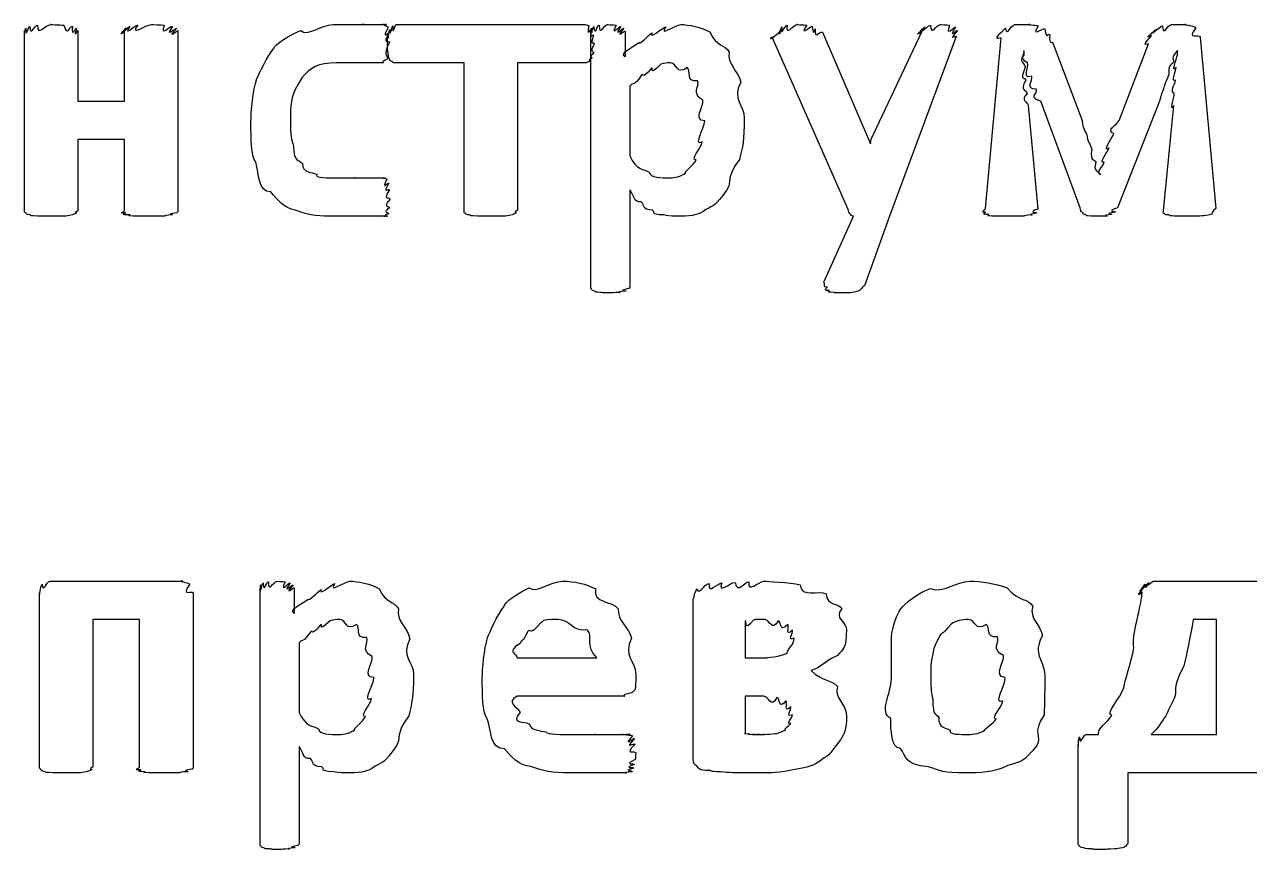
# Model space of a CAD drawing. Header units: millimetres. Extents: x 25 to 190, y 204 to 253.
# Drawn here: x 135.84 to 147.1, y 208.71 to 216.3 of the extents above; entities that cross this region are included whole.
import ezdxf

# ---------------------------------------------------------------- set-up
doc = ezdxf.new("R2010")
doc.units = ezdxf.units.MM
doc.layers.get('0').update_dxf_attribs({"linetype": 'CONTINUOUS'})

msp = doc.modelspace()

# ---------------------------------------------------------------- linework, layer by layer
at = {"color": 0}
for p, q in [((135.835, 214.594), (135.835, 216.247)), ((136.325, 216.247), (136.325, 215.597)), ((136.755, 215.597), (136.755, 216.247)), ((137.246, 216.247), (137.246, 214.594)), ((139.256, 216.303), (140.993, 216.303)), ((144.946, 216.303), (145.084, 216.303)), ((146.385, 216.303), (146.517, 216.303)), ((141.045, 213.894), (141.045, 216.242)), ((141.359, 216.242), (141.359, 216.005)), ((143.412, 214.599), (142.712, 216.187)), ((143.176, 216.231), (143.617, 215.205)), ((143.622, 215.249), (144.09, 216.236)), ((144.405, 216.192), (143.793, 214.539)), ((144.676, 214.61), (144.82, 216.181)), ((146.649, 216.187), (146.793, 214.61)), ((141.075, 216.126), (141.075, 216.126)), ((145.029, 216.065), (145.029, 216.021)), ((145.299, 216.126), (145.564, 215.421)), ((145.905, 215.421), (146.175, 216.126)), ((146.44, 216.021), (146.44, 216.065)), ((139.879, 215.95), (139.251, 215.95)), ((139.879, 214.594), (139.879, 215.95)), ((140.998, 215.95), (140.37, 215.95)), ((140.37, 215.95), (140.37, 214.594)), ((141.403, 215.735), (141.403, 215.095)), ((136.325, 215.597), (136.755, 215.597)), ((145.547, 214.616), (145.183, 215.597)), ((146.275, 215.597), (145.889, 214.616)), ((145.068, 215.558), (145.156, 214.605)), ((146.313, 214.588), (146.407, 215.558)), ((142.092, 215.415), (142.092, 215.415)), ((142.456, 215.442), (142.456, 215.442)), ((136.755, 215.244), (136.325, 215.244)), ((136.325, 215.244), (136.325, 214.588)), ((136.755, 214.588), (136.755, 215.244)), ((143.617, 215.205), (143.622, 215.249)), ((141.403, 214.781), (141.403, 213.894)), ((139.197, 214.693), (139.197, 214.693)), ((143.187, 213.932), (143.462, 214.539)), ((143.793, 214.539), (143.561, 213.899)), ((136.067, 211.18), (137.291, 211.18)), ((146.217, 211.18), (147.192, 211.18)), ((135.974, 209.471), (135.974, 211.07)), ((137.385, 211.07), (137.385, 209.471)), ((138.002, 208.771), (138.002, 211.12)), ((138.316, 211.12), (138.316, 210.882)), ((141.985, 209.598), (141.985, 210.998)), ((136.894, 210.827), (136.464, 210.827)), ((136.464, 210.827), (136.464, 209.471)), ((136.894, 209.471), (136.894, 210.827)), ((142.464, 210.816), (142.464, 210.475)), ((146.801, 210.827), (146.586, 210.827)), ((146.801, 209.769), (146.801, 210.827)), ((138.361, 210.613), (138.361, 209.973)), ((142.916, 210.657), (142.916, 210.657)), ((140.366, 210.475), (141.099, 210.475)), ((142.464, 210.475), (142.663, 210.475)), ((139.049, 210.293), (139.049, 210.293)), ((139.414, 210.32), (139.414, 210.32)), ((141.457, 210.326), (141.457, 210.265)), ((144.857, 210.293), (144.857, 210.293)), ((145.22, 210.315), (145.22, 210.315)), ((141.352, 210.122), (140.366, 210.122)), ((142.635, 210.122), (142.464, 210.122)), ((142.464, 210.122), (142.464, 209.78)), ((142.9, 209.951), (142.9, 209.951)), ((143.396, 209.945), (143.396, 209.945)), ((145.6, 209.769), (145.715, 209.769)), ((146.2, 209.769), (146.801, 209.769)), ((138.361, 209.659), (138.361, 208.771)), ((145.528, 208.771), (145.528, 209.675)), ((147.187, 209.416), (145.985, 209.416)), ((145.985, 209.416), (145.985, 208.766))]:
    msp.add_line(p, q, dxfattribs=at)
for points in [[(135.835, 216.247), (135.835, 216.155), (135.837, 216.261), (135.846, 216.269)], [(135.846, 216.269), (135.848, 216.17), (135.865, 216.282), (135.884, 216.286)], [(135.884, 216.286), (135.886, 216.181), (135.926, 216.297), (135.956, 216.297)], [(135.956, 216.297), (135.948, 216.184), (136.029, 216.303), (136.077, 216.303)], [(136.077, 216.303), (136.047, 216.303), (136.168, 216.3), (136.198, 216.297)], [(136.198, 216.297), (136.227, 216.181), (136.256, 216.293), (136.276, 216.286)], [(136.276, 216.286), (136.265, 216.17), (136.306, 216.276), (136.314, 216.269)], [(136.314, 216.269), (136.278, 216.159), (136.325, 216.258), (136.325, 216.247)], [(136.755, 216.247), (136.683, 216.159), (136.758, 216.265), (136.766, 216.269)], [(136.766, 216.269), (136.697, 216.17), (136.785, 216.282), (136.805, 216.286)], [(136.805, 216.286), (136.735, 216.181), (136.846, 216.297), (136.876, 216.297)], [(136.876, 216.297), (136.797, 216.184), (136.951, 216.303), (137.003, 216.303)], [(137.003, 216.303), (137.014, 216.303), (137.089, 216.3), (137.119, 216.297)], [(137.119, 216.297), (137.076, 216.181), (137.177, 216.293), (137.196, 216.286)], [(137.196, 216.286), (137.113, 216.17), (137.226, 216.276), (137.235, 216.269)], [(137.235, 216.269), (137.127, 216.155), (137.246, 216.254), (137.246, 216.247)], [(138.133, 216.087), (138.13, 216.115), (138.283, 216.214), (138.376, 216.247)], [(138.376, 216.247), (138.432, 216.184), (138.566, 216.303), (138.673, 216.303)], [(138.673, 216.303), (138.708, 216.303), (138.774, 216.303), (138.822, 216.303)], [(138.822, 216.303), (138.807, 216.303), (138.919, 216.303), (138.96, 216.303)], [(138.96, 216.303), (138.888, 216.303), (139.037, 216.303), (139.07, 216.303)], [(139.07, 216.303), (139.072, 216.303), (139.125, 216.303), (139.136, 216.303)], [(139.136, 216.303), (139.098, 216.303), (139.16, 216.303), (139.164, 216.303)], [(139.164, 216.303), (139.109, 216.303), (139.176, 216.293), (139.18, 216.275)], [(139.18, 216.275), (139.116, 216.151), (139.186, 216.242), (139.186, 216.22)], [(139.179, 216.203), (139.18, 216.14), (139.187, 216.243), (139.196, 216.258)], [(139.196, 216.258), (139.196, 216.17), (139.212, 216.283), (139.223, 216.291)], [(139.223, 216.291), (139.218, 216.184), (139.245, 216.303), (139.256, 216.303)], [(140.993, 216.303), (140.984, 216.303), (141.015, 216.298), (141.026, 216.291)], [(141.026, 216.291), (141.006, 216.17), (141.045, 216.272), (141.053, 216.258)], [(141.053, 216.258), (141.022, 216.14), (141.066, 216.225), (141.07, 216.203)], [(141.045, 216.242), (141.045, 216.159), (141.046, 216.265), (141.05, 216.269)], [(141.05, 216.269), (141.052, 216.17), (141.061, 216.282), (141.073, 216.286)], [(141.073, 216.286), (141.078, 216.181), (141.103, 216.297), (141.122, 216.297)], [(141.122, 216.297), (141.118, 216.184), (141.169, 216.303), (141.199, 216.303)], [(141.199, 216.303), (141.18, 216.303), (141.257, 216.3), (141.277, 216.297)], [(141.277, 216.297), (141.217, 216.181), (141.31, 216.293), (141.321, 216.286)], [(141.321, 216.286), (141.243, 216.17), (141.344, 216.276), (141.348, 216.269)], [(141.348, 216.269), (141.254, 216.155), (141.359, 216.253), (141.359, 216.242)], [(141.607, 216.225), (141.581, 216.159), (141.692, 216.269), (141.734, 216.28)], [(141.734, 216.28), (141.665, 216.184), (141.824, 216.303), (141.872, 216.303)], [(141.872, 216.303), (141.938, 216.303), (142.067, 216.277), (142.142, 216.231)], [(142.712, 216.187), (142.65, 216.133), (142.79, 216.232), (142.79, 216.247)], [(142.79, 216.247), (142.767, 216.162), (142.792, 216.272), (142.801, 216.28)], [(142.801, 216.28), (142.785, 216.177), (142.828, 216.293), (142.85, 216.297)], [(142.85, 216.297), (142.834, 216.184), (142.907, 216.303), (142.944, 216.303)], [(142.944, 216.303), (142.907, 216.303), (143.01, 216.3), (143.032, 216.297)], [(143.032, 216.297), (142.951, 216.181), (143.071, 216.293), (143.082, 216.286)], [(143.082, 216.286), (143.094, 216.17), (143.105, 216.275), (143.109, 216.264)], [(143.109, 216.264), (143.105, 216.151), (143.138, 216.245), (143.176, 216.231)], [(144.09, 216.236), (143.994, 216.166), (144.107, 216.276), (144.118, 216.28)], [(144.118, 216.28), (144.016, 216.177), (144.146, 216.293), (144.168, 216.297)], [(144.168, 216.297), (144.179, 216.184), (144.22, 216.303), (144.261, 216.303)], [(144.261, 216.303), (144.252, 216.303), (144.322, 216.3), (144.344, 216.297)], [(144.344, 216.297), (144.3, 216.177), (144.388, 216.287), (144.399, 216.28)], [(144.399, 216.28), (144.322, 216.162), (144.416, 216.261), (144.416, 216.247)], [(144.416, 216.247), (144.322, 216.133), (144.411, 216.214), (144.405, 216.192)], [(144.82, 216.181), (144.72, 216.144), (144.839, 216.25), (144.858, 216.269)], [(144.858, 216.269), (144.875, 216.184), (144.905, 216.303), (144.946, 216.303)], [(145.084, 216.303), (145.036, 216.303), (145.139, 216.298), (145.161, 216.291)], [(145.161, 216.291), (145.084, 216.173), (145.207, 216.277), (145.222, 216.264)], [(145.222, 216.264), (145.234, 216.148), (145.255, 216.233), (145.266, 216.209)], [(146.203, 216.203), (146.116, 216.144), (146.226, 216.247), (146.242, 216.258)], [(146.242, 216.258), (146.149, 216.17), (146.28, 216.283), (146.302, 216.291)], [(146.302, 216.291), (146.31, 216.184), (146.352, 216.303), (146.385, 216.303)], [(146.517, 216.303), (146.476, 216.303), (146.592, 216.293), (146.611, 216.275)], [(146.611, 216.275), (146.517, 216.148), (146.645, 216.227), (146.649, 216.187)], [(139.186, 216.22), (139.12, 216.107), (139.192, 216.17), (139.192, 216.137)], [(139.192, 216.137), (139.12, 216.005), (139.186, 216.017), (139.175, 215.988)], [(139.174, 216.126), (139.174, 216.096), (139.175, 216.181), (139.179, 216.203)], [(141.07, 216.203), (141.029, 216.096), (141.075, 216.155), (141.075, 216.126)], [(141.359, 216.005), (141.298, 216.038), (141.444, 216.1), (141.486, 216.137)], [(141.486, 216.137), (141.497, 216.111), (141.566, 216.203), (141.607, 216.225)], [(142.142, 216.231), (142.203, 216.093), (142.274, 216.126), (142.318, 216.049)], [(145.266, 216.209), (145.256, 216.1), (145.288, 216.159), (145.299, 216.126)], [(146.175, 216.126), (146.094, 216.096), (146.192, 216.181), (146.203, 216.203)], [(137.973, 215.806), (137.995, 215.85), (138.067, 216.013), (138.133, 216.087)], [(139.179, 216.049), (139.174, 216.038), (139.174, 216.096), (139.174, 216.126)], [(139.19, 215.994), (139.18, 215.994), (139.182, 216.027), (139.179, 216.049)], [(141.07, 216.043), (141.022, 215.994), (141.06, 216.008), (141.053, 215.994)], [(141.075, 216.126), (141.029, 216.034), (141.073, 216.065), (141.07, 216.043)], [(142.318, 216.049), (142.294, 215.938), (142.401, 215.879), (142.423, 215.773)], [(145.029, 216.021), (144.974, 215.963), (145.036, 215.951), (145.04, 215.911)], [(145.062, 215.95), (144.981, 215.99), (145.04, 216.028), (145.029, 216.065)], [(146.44, 216.065), (146.37, 215.99), (146.415, 215.99), (146.401, 215.95)], [(146.429, 215.911), (146.377, 215.846), (146.436, 215.988), (146.44, 216.021)], [(138.701, 215.95), (138.538, 215.95), (138.46, 215.903), (138.387, 215.812)], [(138.872, 215.95), (138.741, 215.95), (138.767, 215.95), (138.701, 215.95)], [(138.993, 215.95), (138.955, 215.95), (138.919, 215.95), (138.872, 215.95)], [(139.081, 215.95), (139.023, 215.95), (139.029, 215.95), (138.993, 215.95)], [(139.136, 215.95), (139.067, 215.95), (139.103, 215.95), (139.081, 215.95)], [(139.175, 215.988), (139.098, 215.95), (139.15, 215.95), (139.136, 215.95)], [(139.218, 215.961), (139.192, 215.963), (139.197, 215.979), (139.19, 215.994)], [(139.251, 215.95), (139.214, 215.95), (139.229, 215.952), (139.218, 215.961)], [(141.031, 215.961), (140.988, 215.95), (141.009, 215.95), (140.998, 215.95)], [(141.053, 215.994), (141.011, 215.963), (141.042, 215.967), (141.031, 215.961)], [(141.69, 215.938), (141.563, 215.817), (141.631, 215.918), (141.602, 215.9)], [(141.778, 215.95), (141.739, 215.95), (141.719, 215.946), (141.69, 215.938)], [(141.932, 215.906), (141.83, 215.831), (141.84, 215.95), (141.778, 215.95)], [(142.026, 215.784), (141.912, 215.773), (141.972, 215.875), (141.932, 215.906)], [(145.04, 215.911), (144.981, 215.765), (145.045, 215.83), (145.045, 215.79)], [(145.101, 215.828), (145.007, 215.791), (145.076, 215.908), (145.062, 215.95)], [(146.401, 215.95), (146.341, 215.912), (146.371, 215.874), (146.357, 215.834)], [(146.424, 215.79), (146.374, 215.765), (146.429, 215.87), (146.429, 215.911)], [(137.918, 215.398), (137.918, 215.509), (137.936, 215.696), (137.973, 215.806)], [(138.387, 215.812), (138.278, 215.648), (138.282, 215.587), (138.282, 215.415)], [(141.508, 215.834), (141.438, 215.729), (141.439, 215.775), (141.403, 215.735)], [(141.602, 215.9), (141.504, 215.784), (141.541, 215.863), (141.508, 215.834)], [(145.145, 215.707), (145.032, 215.71), (145.114, 215.787), (145.101, 215.828)], [(146.357, 215.834), (146.31, 215.714), (146.327, 215.753), (146.313, 215.713)], [(142.076, 215.608), (141.96, 215.67), (142.051, 215.732), (142.026, 215.784)], [(142.423, 215.773), (142.338, 215.611), (142.456, 215.56), (142.456, 215.442)], [(145.045, 215.79), (144.985, 215.685), (145.052, 215.708), (145.057, 215.669)], [(145.183, 215.597), (145.062, 215.63), (145.159, 215.666), (145.145, 215.707)], [(146.313, 215.713), (146.281, 215.633), (146.286, 215.633), (146.275, 215.597)], [(146.412, 215.669), (146.366, 215.685), (146.419, 215.748), (146.424, 215.79)], [(142.092, 215.415), (141.978, 215.423), (142.087, 215.544), (142.076, 215.608)], [(145.057, 215.669), (144.992, 215.604), (145.063, 215.591), (145.068, 215.558)], [(146.407, 215.558), (146.363, 215.487), (146.412, 215.627), (146.412, 215.669)], [(137.962, 215.035), (137.918, 215.092), (137.918, 215.262), (137.918, 215.398)], [(138.282, 215.415), (138.278, 215.269), (138.29, 215.249), (138.31, 215.184)], [(142.07, 215.222), (141.978, 215.174), (142.092, 215.349), (142.092, 215.415)], [(142.456, 215.442), (142.456, 215.236), (142.441, 215.175), (142.412, 215.062)], [(145.564, 215.421), (145.576, 215.317), (145.592, 215.332), (145.608, 215.288)], [(145.856, 215.299), (145.774, 215.324), (145.89, 215.383), (145.905, 215.421)], [(145.608, 215.288), (145.609, 215.229), (145.641, 215.2), (145.652, 215.156)], [(145.812, 215.167), (145.741, 215.119), (145.84, 215.255), (145.856, 215.299)], [(138.31, 215.184), (138.315, 215.024), (138.355, 215.068), (138.392, 215.024)], [(142.015, 215.057), (141.952, 215.053), (142.059, 215.163), (142.07, 215.222)], [(145.652, 215.156), (145.635, 215.026), (145.679, 215.074), (145.69, 215.035)], [(145.767, 215.035), (145.712, 215.03), (145.796, 215.123), (145.812, 215.167)], [(138.1, 214.764), (137.98, 214.762), (137.995, 214.927), (137.962, 215.035)], [(138.392, 215.024), (138.388, 214.936), (138.472, 214.946), (138.525, 214.924)], [(141.403, 215.095), (141.464, 214.96), (141.526, 214.977), (141.585, 214.941)], [(141.916, 214.936), (141.901, 214.949), (141.989, 215.004), (142.015, 215.057)], [(142.412, 215.062), (142.282, 214.894), (142.347, 214.858), (142.296, 214.781)], [(145.69, 215.035), (145.66, 214.946), (145.719, 214.955), (145.734, 214.919)], [(145.734, 214.919), (145.686, 214.946), (145.756, 214.993), (145.767, 215.035)], [(138.525, 214.924), (138.494, 214.891), (138.64, 214.891), (138.707, 214.891)], [(138.707, 214.891), (138.745, 214.891), (138.829, 214.891), (138.877, 214.891)], [(138.877, 214.891), (138.84, 214.891), (138.967, 214.891), (139.004, 214.891)], [(139.004, 214.891), (139.031, 214.891), (139.07, 214.891), (139.092, 214.891)], [(139.092, 214.891), (139.078, 214.891), (139.138, 214.891), (139.153, 214.891)], [(139.153, 214.891), (139.101, 214.891), (139.165, 214.887), (139.169, 214.88)], [(141.585, 214.941), (141.581, 214.891), (141.704, 214.891), (141.767, 214.891)], [(141.767, 214.891), (141.819, 214.891), (141.875, 214.905), (141.916, 214.936)], [(139.169, 214.88), (139.112, 214.759), (139.182, 214.86), (139.186, 214.842)], [(139.186, 214.842), (139.12, 214.726), (139.192, 214.806), (139.192, 214.781)], [(139.192, 214.781), (139.123, 214.673), (139.197, 214.726), (139.197, 214.693)], [(141.508, 214.671), (141.438, 214.66), (141.439, 214.74), (141.403, 214.781)], [(142.296, 214.781), (142.18, 214.623), (142.18, 214.643), (142.103, 214.599)], [(138.326, 214.594), (138.219, 214.616), (138.162, 214.69), (138.1, 214.764)], [(139.197, 214.693), (139.123, 214.612), (139.194, 214.638), (139.192, 214.616)], [(141.613, 214.594), (141.508, 214.596), (141.544, 214.641), (141.508, 214.671)], [(135.846, 214.571), (135.835, 214.568), (135.835, 214.585), (135.835, 214.594)], [(135.884, 214.55), (135.848, 214.552), (135.853, 214.563), (135.846, 214.571)], [(136.314, 214.566), (136.265, 214.552), (136.294, 214.556), (136.276, 214.55)], [(136.325, 214.588), (136.278, 214.563), (136.321, 214.573), (136.314, 214.566)], [(136.766, 214.566), (136.683, 214.563), (136.755, 214.58), (136.755, 214.588)], [(136.805, 214.55), (136.697, 214.552), (136.773, 214.562), (136.766, 214.566)], [(137.235, 214.571), (137.113, 214.552), (137.214, 214.556), (137.196, 214.55)], [(137.246, 214.594), (137.246, 214.568), (137.241, 214.579), (137.235, 214.571)], [(138.64, 214.539), (138.516, 214.539), (138.417, 214.556), (138.326, 214.594)], [(139.186, 214.561), (139.116, 214.539), (139.182, 214.539), (139.175, 214.539)], [(139.192, 214.616), (139.12, 214.568), (139.189, 214.574), (139.186, 214.561)], [(139.89, 214.566), (139.879, 214.563), (139.879, 214.583), (139.879, 214.594)], [(139.929, 214.55), (139.893, 214.552), (139.897, 214.562), (139.89, 214.566)], [(140.359, 214.566), (140.309, 214.552), (140.338, 214.556), (140.32, 214.55)], [(140.37, 214.594), (140.323, 214.563), (140.366, 214.573), (140.359, 214.566)], [(141.718, 214.55), (141.577, 214.556), (141.648, 214.574), (141.613, 214.594)], [(142.103, 214.599), (142.026, 214.539), (141.938, 214.539), (141.839, 214.539)], [(143.429, 214.561), (143.421, 214.563), (143.415, 214.584), (143.412, 214.599)], [(143.462, 214.539), (143.44, 214.541), (143.44, 214.55), (143.429, 214.561)], [(144.676, 214.577), (144.617, 214.574), (144.676, 214.599), (144.676, 214.61)], [(144.704, 214.555), (144.621, 214.556), (144.679, 214.569), (144.676, 214.577)], [(144.77, 214.539), (144.65, 214.541), (144.718, 214.547), (144.704, 214.555)], [(145.145, 214.566), (145.04, 214.55), (145.123, 214.552), (145.101, 214.55)], [(145.156, 214.605), (145.054, 214.568), (145.151, 214.577), (145.145, 214.566)], [(145.564, 214.577), (145.554, 214.574), (145.55, 214.6), (145.547, 214.616)], [(145.597, 214.55), (145.572, 214.552), (145.574, 214.566), (145.564, 214.577)], [(145.834, 214.555), (145.73, 214.541), (145.808, 214.541), (145.79, 214.539)], [(145.867, 214.577), (145.756, 214.556), (145.848, 214.562), (145.834, 214.555)], [(145.889, 214.616), (145.774, 214.574), (145.878, 214.588), (145.867, 214.577)], [(146.324, 214.561), (146.297, 214.561), (146.313, 214.577), (146.313, 214.588)], [(146.363, 214.55), (146.31, 214.55), (146.331, 214.556), (146.324, 214.561)], [(146.749, 214.555), (146.674, 214.539), (146.658, 214.539), (146.567, 214.539)], [(146.793, 214.61), (146.734, 214.561), (146.778, 214.566), (146.749, 214.555)], [(135.956, 214.539), (135.886, 214.541), (135.902, 214.545), (135.884, 214.55)], [(136.077, 214.539), (135.948, 214.539), (135.989, 214.539), (135.956, 214.539)], [(136.198, 214.539), (136.165, 214.539), (136.128, 214.539), (136.077, 214.539)], [(136.276, 214.55), (136.227, 214.541), (136.231, 214.541), (136.198, 214.539)], [(136.876, 214.539), (136.735, 214.541), (136.823, 214.545), (136.805, 214.55)], [(137.003, 214.539), (136.915, 214.539), (136.91, 214.539), (136.876, 214.539)], [(137.119, 214.539), (137.014, 214.539), (137.05, 214.539), (137.003, 214.539)], [(137.196, 214.55), (137.076, 214.541), (137.152, 214.541), (137.119, 214.539)], [(138.8, 214.539), (138.69, 214.539), (138.695, 214.539), (138.64, 214.539)], [(138.949, 214.539), (138.796, 214.539), (138.855, 214.539), (138.8, 214.539)], [(139.07, 214.539), (139.005, 214.539), (138.996, 214.539), (138.949, 214.539)], [(139.148, 214.539), (139.076, 214.539), (139.106, 214.539), (139.07, 214.539)], [(139.175, 214.539), (139.105, 214.539), (139.161, 214.539), (139.148, 214.539)], [(140.001, 214.539), (139.93, 214.541), (139.947, 214.545), (139.929, 214.55)], [(140.122, 214.539), (139.992, 214.539), (140.033, 214.539), (140.001, 214.539)], [(140.243, 214.539), (140.21, 214.539), (140.173, 214.539), (140.122, 214.539)], [(140.32, 214.55), (140.272, 214.541), (140.276, 214.541), (140.243, 214.539)], [(141.839, 214.539), (141.764, 214.539), (141.753, 214.541), (141.718, 214.55)], [(144.891, 214.539), (144.826, 214.539), (144.799, 214.539), (144.77, 214.539)], [(145.018, 214.539), (144.932, 214.539), (144.946, 214.539), (144.891, 214.539)], [(145.101, 214.55), (144.996, 214.541), (145.051, 214.541), (145.018, 214.539)], [(145.646, 214.539), (145.598, 214.541), (145.61, 214.545), (145.597, 214.55)], [(145.718, 214.539), (145.635, 214.539), (145.664, 214.539), (145.646, 214.539)], [(145.79, 214.539), (145.693, 214.539), (145.747, 214.539), (145.718, 214.539)], [(146.44, 214.539), (146.348, 214.541), (146.381, 214.545), (146.363, 214.55)], [(146.567, 214.539), (146.414, 214.539), (146.473, 214.539), (146.44, 214.539)], [(141.05, 213.866), (141.045, 213.863), (141.045, 213.882), (141.045, 213.894)], [(141.403, 213.894), (141.4, 213.866), (141.399, 213.88), (141.392, 213.872)], [(143.22, 213.888), (143.171, 213.881), (143.208, 213.914), (143.187, 213.932)], [(143.236, 213.855), (143.171, 213.855), (143.22, 213.874), (143.22, 213.888)], [(143.561, 213.899), (143.509, 213.855), (143.534, 213.861), (143.5, 213.85)], [(141.078, 213.85), (141.056, 213.848), (141.057, 213.859), (141.05, 213.866)], [(141.133, 213.838), (141.081, 213.837), (141.092, 213.843), (141.078, 213.85)], [(141.222, 213.833), (141.129, 213.833), (141.158, 213.836), (141.133, 213.838)], [(141.31, 213.838), (141.199, 213.833), (141.257, 213.833), (141.222, 213.833)], [(141.365, 213.85), (141.246, 213.837), (141.334, 213.838), (141.31, 213.838)], [(141.392, 213.872), (141.272, 213.848), (141.379, 213.854), (141.365, 213.85)], [(143.28, 213.838), (143.193, 213.841), (143.247, 213.848), (143.236, 213.855)], [(143.363, 213.833), (143.233, 213.833), (143.302, 213.836), (143.28, 213.838)], [(143.5, 213.85), (143.447, 213.833), (143.425, 213.833), (143.363, 213.833)], [(135.996, 211.153), (136.007, 211.062), (136.037, 211.18), (136.067, 211.18)], [(137.291, 211.18), (137.233, 211.18), (137.342, 211.171), (137.357, 211.153)], [(138.03, 211.164), (138.035, 211.059), (138.06, 211.175), (138.079, 211.175)], [(138.079, 211.175), (138.075, 211.062), (138.126, 211.18), (138.157, 211.18)], [(138.157, 211.18), (138.137, 211.18), (138.214, 211.177), (138.234, 211.175)], [(138.234, 211.175), (138.175, 211.059), (138.267, 211.171), (138.278, 211.164)], [(138.691, 211.158), (138.622, 211.062), (138.781, 211.18), (138.829, 211.18)], [(138.829, 211.18), (138.895, 211.18), (139.025, 211.156), (139.099, 211.109)], [(140.476, 211.12), (140.542, 211.062), (140.67, 211.18), (140.784, 211.18)], [(140.784, 211.18), (140.891, 211.18), (141.002, 211.156), (141.088, 211.109)], [(142.371, 211.169), (142.399, 211.059), (142.453, 211.175), (142.498, 211.175)], [(142.498, 211.175), (142.488, 211.062), (142.587, 211.18), (142.635, 211.18)], [(142.635, 211.18), (142.664, 211.18), (142.875, 211.169), (142.971, 211.147)], [(144.168, 211.114), (144.286, 211.062), (144.41, 211.18), (144.531, 211.18)], [(144.531, 211.18), (144.639, 211.18), (144.759, 211.16), (144.873, 211.12)], [(146.178, 211.169), (146.09, 211.062), (146.202, 211.18), (146.217, 211.18)], [(135.974, 211.07), (135.974, 211.026), (135.981, 211.133), (135.996, 211.153)], [(137.357, 211.153), (137.267, 211.026), (137.385, 211.106), (137.385, 211.07)], [(138.002, 211.12), (138.002, 211.037), (138.003, 211.143), (138.008, 211.147)], [(138.008, 211.147), (138.009, 211.048), (138.019, 211.16), (138.03, 211.164)], [(138.278, 211.164), (138.201, 211.048), (138.301, 211.154), (138.305, 211.147)], [(138.305, 211.147), (138.212, 211.033), (138.316, 211.13), (138.316, 211.12)], [(138.443, 211.015), (138.454, 210.989), (138.523, 211.081), (138.564, 211.103)], [(138.564, 211.103), (138.538, 211.037), (138.65, 211.147), (138.691, 211.158)], [(139.099, 211.109), (139.16, 210.971), (139.232, 211.004), (139.276, 210.927)], [(140.244, 210.943), (140.24, 210.982), (140.384, 211.078), (140.476, 211.12)], [(141.088, 211.109), (141.06, 210.971), (141.242, 211.004), (141.297, 210.927)], [(141.985, 210.998), (141.985, 210.989), (141.997, 211.082), (142.023, 211.109)], [(142.023, 211.109), (142.036, 211.044), (142.085, 211.154), (142.133, 211.158)], [(142.133, 211.158), (142.12, 211.051), (142.208, 211.164), (142.25, 211.164)], [(142.25, 211.164), (142.201, 211.055), (142.329, 211.169), (142.371, 211.169)], [(142.971, 211.147), (142.973, 211.022), (143.145, 211.1), (143.208, 211.064)], [(143.208, 211.064), (143.22, 210.949), (143.322, 210.982), (143.352, 210.927)], [(143.897, 210.927), (143.931, 210.973), (144.049, 211.07), (144.168, 211.114)], [(144.873, 211.12), (144.989, 210.984), (145.069, 211.026), (145.11, 210.949)], [(146.04, 210.568), (146.015, 210.68), (146.096, 210.882), (146.117, 211.081)], [(146.117, 211.081), (146.042, 211.011), (146.124, 211.109), (146.129, 211.12)], [(146.129, 211.12), (146.049, 211.037), (146.137, 211.145), (146.145, 211.153)], [(146.145, 211.153), (146.068, 211.051), (146.167, 211.165), (146.178, 211.169)], [(138.316, 210.882), (138.256, 210.916), (138.402, 210.978), (138.443, 211.015)], [(145.11, 210.949), (145.073, 210.834), (145.183, 210.785), (145.198, 210.679)], [(139.276, 210.927), (139.251, 210.816), (139.358, 210.757), (139.38, 210.651)], [(140.095, 210.662), (140.115, 210.709), (140.181, 210.866), (140.244, 210.943)], [(141.297, 210.927), (141.288, 210.816), (141.392, 210.759), (141.418, 210.657)], [(143.352, 210.927), (143.278, 210.838), (143.396, 210.808), (143.396, 210.739)], [(143.809, 210.645), (143.809, 210.698), (143.838, 210.85), (143.897, 210.927)], [(138.559, 210.778), (138.461, 210.662), (138.498, 210.741), (138.465, 210.712)], [(138.647, 210.816), (138.52, 210.695), (138.588, 210.796), (138.559, 210.778)], [(138.736, 210.827), (138.697, 210.827), (138.676, 210.823), (138.647, 210.816)], [(138.89, 210.783), (138.788, 210.709), (138.797, 210.827), (138.736, 210.827)], [(138.984, 210.662), (138.869, 210.651), (138.93, 210.753), (138.89, 210.783)], [(140.581, 210.794), (140.476, 210.669), (140.498, 210.75), (140.465, 210.717)], [(140.74, 210.827), (140.567, 210.827), (140.627, 210.816), (140.581, 210.794)], [(141.011, 210.734), (140.865, 210.709), (140.862, 210.827), (140.74, 210.827)], [(141.099, 210.475), (140.986, 210.585), (141.073, 210.67), (141.011, 210.734)], [(142.542, 210.822), (142.444, 210.706), (142.486, 210.819), (142.464, 210.816)], [(142.646, 210.827), (142.506, 210.827), (142.574, 210.825), (142.542, 210.822)], [(142.767, 210.816), (142.708, 210.709), (142.693, 210.827), (142.646, 210.827)], [(142.856, 210.783), (142.779, 210.695), (142.803, 210.808), (142.767, 210.816)], [(142.9, 210.728), (142.823, 210.665), (142.878, 210.768), (142.856, 210.783)], [(142.916, 210.657), (142.84, 210.621), (142.911, 210.706), (142.9, 210.728)], [(143.396, 210.739), (143.396, 210.555), (143.368, 210.563), (143.313, 210.497)], [(144.361, 210.789), (144.253, 210.658), (144.285, 210.725), (144.256, 210.679)], [(144.52, 210.827), (144.455, 210.827), (144.405, 210.814), (144.361, 210.789)], [(144.68, 210.783), (144.581, 210.709), (144.582, 210.827), (144.52, 210.827)], [(144.785, 210.668), (144.669, 210.654), (144.724, 210.757), (144.68, 210.783)], [(146.586, 210.827), (146.556, 210.658), (146.527, 210.514), (146.498, 210.397)], [(138.465, 210.712), (138.395, 210.607), (138.396, 210.652), (138.361, 210.613)], [(139.033, 210.486), (138.917, 210.548), (139.008, 210.61), (138.984, 210.662)], [(139.38, 210.651), (139.295, 210.488), (139.414, 210.438), (139.414, 210.32)], [(140.046, 210.293), (140.046, 210.371), (140.062, 210.552), (140.095, 210.662)], [(140.465, 210.717), (140.413, 210.607), (140.411, 210.651), (140.393, 210.607)], [(141.418, 210.657), (141.339, 210.493), (141.457, 210.443), (141.457, 210.326)], [(142.85, 210.519), (142.84, 210.537), (142.916, 210.597), (142.916, 210.657)], [(143.809, 210.282), (143.809, 210.36), (143.809, 210.535), (143.809, 210.645)], [(144.256, 210.679), (144.195, 210.563), (144.204, 210.574), (144.19, 210.508)], [(144.84, 210.497), (144.72, 210.555), (144.81, 210.619), (144.785, 210.668)], [(145.198, 210.679), (145.102, 210.504), (145.22, 210.45), (145.22, 210.315)], [(140.393, 210.607), (140.258, 210.522), (140.366, 210.522), (140.366, 210.475)], [(142.663, 210.475), (142.635, 210.475), (142.806, 210.488), (142.85, 210.519)], [(143.313, 210.497), (143.167, 210.426), (143.177, 210.388), (143.071, 210.359)], [(144.19, 210.508), (144.169, 210.433), (144.173, 210.377), (144.173, 210.304)], [(144.857, 210.293), (144.742, 210.309), (144.851, 210.433), (144.84, 210.497)], [(145.947, 210.199), (145.96, 210.276), (146.014, 210.425), (146.04, 210.568)], [(139.049, 210.293), (138.935, 210.301), (139.044, 210.422), (139.033, 210.486)], [(146.498, 210.397), (146.383, 210.188), (146.443, 210.18), (146.41, 210.1)], [(139.028, 210.1), (138.935, 210.052), (139.049, 210.227), (139.049, 210.293)], [(139.414, 210.32), (139.414, 210.114), (139.398, 210.053), (139.369, 209.94)], [(140.095, 209.907), (140.046, 209.97), (140.046, 210.145), (140.046, 210.293)], [(143.071, 210.359), (143.167, 210.254), (143.258, 210.283), (143.313, 210.21)], [(143.804, 209.918), (143.691, 209.974), (143.809, 210.145), (143.809, 210.282)], [(144.173, 210.304), (144.169, 210.169), (144.179, 210.16), (144.19, 210.094)], [(144.835, 210.078), (144.742, 210.041), (144.857, 210.216), (144.857, 210.293)], [(145.22, 210.315), (145.22, 210.118), (145.218, 210.061), (145.215, 209.951)], [(141.457, 210.265), (141.457, 210.166), (141.446, 210.177), (141.424, 210.155)], [(143.313, 210.21), (143.278, 210.111), (143.396, 210.052), (143.396, 209.945)], [(145.837, 209.945), (145.773, 209.956), (145.913, 210.1), (145.947, 210.199)], [(138.973, 209.935), (138.909, 209.93), (139.017, 210.041), (139.028, 210.1)], [(140.366, 210.122), (140.258, 210.067), (140.374, 210.017), (140.393, 209.973)], [(141.424, 210.155), (141.295, 210.122), (141.377, 210.122), (141.352, 210.122)], [(142.756, 210.111), (142.701, 210.003), (142.682, 210.122), (142.635, 210.122)], [(142.839, 210.078), (142.767, 209.99), (142.79, 210.102), (142.756, 210.111)], [(142.883, 210.023), (142.812, 209.959), (142.861, 210.063), (142.839, 210.078)], [(144.19, 210.094), (144.191, 209.924), (144.219, 209.974), (144.245, 209.924)], [(144.774, 209.912), (144.716, 209.912), (144.823, 210.014), (144.835, 210.078)], [(146.41, 210.1), (146.317, 209.908), (146.341, 209.953), (146.305, 209.901)], [(138.361, 209.973), (138.421, 209.838), (138.483, 209.854), (138.543, 209.819)], [(138.873, 209.813), (138.858, 209.827), (138.946, 209.882), (138.973, 209.935)], [(139.369, 209.94), (139.24, 209.772), (139.305, 209.736), (139.253, 209.659)], [(140.393, 209.973), (140.295, 209.864), (140.44, 209.896), (140.481, 209.863)], [(142.9, 209.951), (142.829, 209.919), (142.894, 210.003), (142.883, 210.023)], [(142.883, 209.874), (142.829, 209.86), (142.9, 209.921), (142.9, 209.951)], [(143.396, 209.945), (143.396, 209.802), (143.377, 209.786), (143.341, 209.719)], [(145.215, 209.951), (145.099, 209.783), (145.193, 209.75), (145.149, 209.67)], [(145.715, 209.769), (145.696, 209.82), (145.799, 209.88), (145.837, 209.945)], [(140.25, 209.637), (140.115, 209.637), (140.131, 209.799), (140.095, 209.907)], [(140.481, 209.863), (140.494, 209.802), (140.575, 209.809), (140.641, 209.791)], [(142.839, 209.813), (142.812, 209.816), (142.875, 209.852), (142.883, 209.874)], [(143.892, 209.642), (143.805, 209.644), (143.804, 209.81), (143.804, 209.918)], [(144.245, 209.924), (144.242, 209.824), (144.306, 209.837), (144.35, 209.808)], [(144.669, 209.808), (144.661, 209.82), (144.748, 209.868), (144.774, 209.912)], [(146.305, 209.901), (146.247, 209.809), (146.236, 209.809), (146.2, 209.769)], [(138.543, 209.819), (138.538, 209.769), (138.661, 209.769), (138.724, 209.769)], [(138.724, 209.769), (138.777, 209.769), (138.832, 209.783), (138.873, 209.813)], [(140.641, 209.791), (140.626, 209.769), (140.787, 209.769), (140.884, 209.769)], [(140.884, 209.769), (140.917, 209.769), (141.029, 209.769), (141.088, 209.769)], [(141.088, 209.769), (141.034, 209.769), (141.195, 209.769), (141.236, 209.769)], [(141.236, 209.769), (141.236, 209.769), (141.315, 209.769), (141.341, 209.769)], [(141.341, 209.769), (141.292, 209.769), (141.392, 209.769), (141.407, 209.769)], [(141.407, 209.769), (141.316, 209.769), (141.425, 209.765), (141.429, 209.758)], [(141.429, 209.758), (141.327, 209.64), (141.442, 209.744), (141.446, 209.731)], [(141.446, 209.731), (141.336, 209.615), (141.452, 209.703), (141.452, 209.681)], [(142.464, 209.78), (142.437, 209.776), (142.493, 209.778), (142.508, 209.775)], [(142.508, 209.775), (142.466, 209.772), (142.537, 209.772), (142.553, 209.769)], [(142.553, 209.769), (142.495, 209.769), (142.581, 209.769), (142.597, 209.769)], [(142.597, 209.769), (142.525, 209.769), (142.626, 209.769), (142.641, 209.769)], [(142.641, 209.769), (142.583, 209.769), (142.723, 209.772), (142.756, 209.78)], [(142.756, 209.78), (142.767, 209.783), (142.817, 209.798), (142.839, 209.813)], [(143.341, 209.719), (143.208, 209.551), (143.258, 209.598), (143.192, 209.554)], [(144.35, 209.808), (144.33, 209.769), (144.449, 209.769), (144.515, 209.769)], [(144.515, 209.769), (144.573, 209.769), (144.625, 209.781), (144.669, 209.808)], [(145.528, 209.675), (145.528, 209.626), (145.53, 209.736), (145.539, 209.747)], [(145.539, 209.747), (145.546, 209.651), (145.569, 209.769), (145.6, 209.769)], [(138.465, 209.549), (138.395, 209.538), (138.396, 209.617), (138.361, 209.659)], [(139.253, 209.659), (139.138, 209.5), (139.138, 209.521), (139.061, 209.477)], [(140.503, 209.471), (140.369, 209.489), (140.319, 209.562), (140.25, 209.637)], [(141.452, 209.681), (141.339, 209.571), (141.457, 209.631), (141.457, 209.598)], [(141.457, 209.598), (141.457, 209.515), (141.454, 209.556), (141.452, 209.538)], [(142.018, 209.483), (141.985, 209.485), (141.985, 209.546), (141.985, 209.598)], [(144.151, 209.471), (143.922, 209.494), (143.95, 209.568), (143.892, 209.642)], [(145.149, 209.67), (145.011, 209.504), (145.014, 209.527), (144.879, 209.483)], [(138.57, 209.471), (138.465, 209.474), (138.501, 209.518), (138.465, 209.549)], [(141.446, 209.494), (141.332, 209.456), (141.443, 209.471), (141.441, 209.46)], [(141.452, 209.538), (141.336, 209.483), (141.449, 209.507), (141.446, 209.494)], [(142.133, 209.439), (142.032, 209.434), (142.043, 209.456), (142.018, 209.483)], [(143.192, 209.554), (143.076, 209.463), (143.04, 209.474), (142.938, 209.449)], [(144.879, 209.483), (144.742, 209.416), (144.619, 209.416), (144.498, 209.416)], [(135.985, 209.449), (135.974, 209.445), (135.974, 209.463), (135.974, 209.471)], [(136.023, 209.427), (135.988, 209.43), (135.992, 209.441), (135.985, 209.449)], [(136.095, 209.416), (136.025, 209.419), (136.041, 209.423), (136.023, 209.427)], [(136.216, 209.416), (136.087, 209.416), (136.128, 209.416), (136.095, 209.416)], [(136.332, 209.416), (136.3, 209.416), (136.263, 209.416), (136.216, 209.416)], [(136.409, 209.427), (136.362, 209.419), (136.365, 209.419), (136.332, 209.416)], [(136.453, 209.444), (136.404, 209.43), (136.431, 209.434), (136.409, 209.427)], [(136.464, 209.471), (136.417, 209.441), (136.46, 209.451), (136.453, 209.444)], [(136.905, 209.444), (136.823, 209.441), (136.894, 209.46), (136.894, 209.471)], [(136.944, 209.427), (136.837, 209.43), (136.912, 209.44), (136.905, 209.444)], [(137.021, 209.416), (136.874, 209.419), (136.962, 209.423), (136.944, 209.427)], [(137.142, 209.416), (137.057, 209.416), (137.054, 209.416), (137.021, 209.416)], [(137.258, 209.416), (137.153, 209.416), (137.189, 209.416), (137.142, 209.416)], [(137.335, 209.427), (137.215, 209.419), (137.291, 209.419), (137.258, 209.416)], [(137.374, 209.449), (137.253, 209.43), (137.353, 209.434), (137.335, 209.427)], [(137.385, 209.471), (137.385, 209.445), (137.381, 209.456), (137.374, 209.449)], [(138.675, 209.427), (138.534, 209.434), (138.606, 209.452), (138.57, 209.471)], [(138.796, 209.416), (138.722, 209.416), (138.71, 209.419), (138.675, 209.427)], [(139.061, 209.477), (138.984, 209.416), (138.895, 209.416), (138.796, 209.416)], [(140.851, 209.416), (140.685, 209.416), (140.603, 209.434), (140.503, 209.471)], [(141.066, 209.416), (140.895, 209.416), (140.928, 209.416), (140.851, 209.416)], [(141.242, 209.416), (141.144, 209.416), (141.132, 209.416), (141.066, 209.416)], [(141.369, 209.416), (141.248, 209.416), (141.293, 209.416), (141.242, 209.416)], [(141.424, 209.427), (141.314, 209.416), (141.402, 209.416), (141.369, 209.416)], [(141.441, 209.46), (141.325, 209.434), (141.431, 209.439), (141.424, 209.427)], [(142.238, 209.427), (142.12, 209.427), (142.169, 209.434), (142.133, 209.439)], [(142.349, 209.416), (142.307, 209.419), (142.274, 209.423), (142.238, 209.427)], [(142.464, 209.416), (142.384, 209.416), (142.389, 209.416), (142.349, 209.416)], [(142.586, 209.416), (142.462, 209.416), (142.504, 209.416), (142.464, 209.416)], [(142.938, 209.449), (142.756, 209.416), (142.721, 209.416), (142.586, 209.416)], [(144.498, 209.416), (144.272, 209.416), (144.268, 209.434), (144.151, 209.471)], [(138.008, 208.744), (138.002, 208.741), (138.002, 208.76), (138.002, 208.771)], [(138.035, 208.727), (138.013, 208.726), (138.015, 208.737), (138.008, 208.744)], [(138.091, 208.716), (138.038, 208.715), (138.049, 208.72), (138.035, 208.727)], [(138.179, 208.711), (138.086, 208.711), (138.115, 208.714), (138.091, 208.716)], [(138.267, 208.716), (138.157, 208.711), (138.214, 208.711), (138.179, 208.711)], [(138.322, 208.727), (138.204, 208.715), (138.292, 208.716), (138.267, 208.716)], [(138.35, 208.749), (138.23, 208.726), (138.336, 208.732), (138.322, 208.727)], [(138.361, 208.771), (138.358, 208.744), (138.356, 208.758), (138.35, 208.749)], [(145.539, 208.744), (145.528, 208.741), (145.528, 208.76), (145.528, 208.771)], [(145.577, 208.727), (145.542, 208.726), (145.546, 208.737), (145.539, 208.744)], [(145.649, 208.716), (145.579, 208.719), (145.595, 208.724), (145.577, 208.727)], [(145.765, 208.711), (145.638, 208.711), (145.678, 208.714), (145.649, 208.716)], [(145.864, 208.716), (145.726, 208.711), (145.805, 208.711), (145.765, 208.711)], [(145.936, 208.727), (145.898, 208.719), (145.893, 208.72), (145.864, 208.716)], [(145.974, 208.744), (145.936, 208.726), (145.954, 208.732), (145.936, 208.727)], [(145.985, 208.766), (145.949, 208.737), (145.981, 208.748), (145.974, 208.744)]]:
    msp.add_open_spline(points, degree=3, dxfattribs=at)

doc.saveas('drawing.dxf')
